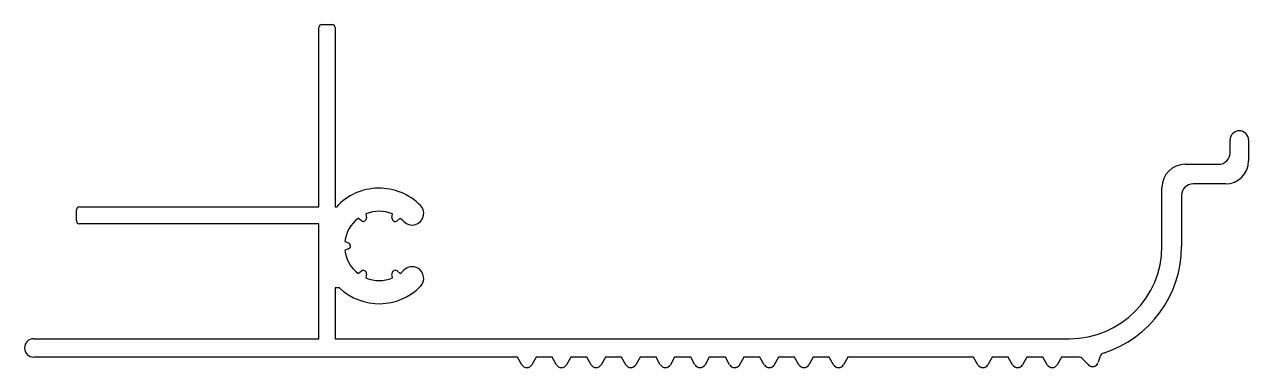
# Model space of a CAD drawing. Extents: x 2418 to 2524, y 1713 to 1743.
import ezdxf

# ---------------------------------------------------------------- set-up
doc = ezdxf.new("R2010")
doc.units = 0
doc.layers.get('0').update_dxf_attribs({"linetype": 'CONTINUOUS'})

msp = doc.modelspace()

# ---------------------------------------------------------------- linework, layer by layer
for p, q in [((2443.57, 1727.3), (2443.57, 1742.85)), ((2443.82, 1743.1), (2444.72, 1743.1)), ((2444.97, 1742.85), (2444.97, 1727.3)), ((2522.47, 1732), (2522.47, 1733.1)), ((2524.07, 1733.1), (2524.07, 1731.3)), ((2518.57, 1731), (2521.47, 1731)), ((2516.57, 1723.9), (2516.57, 1729)), ((2522.07, 1729.3), (2519.27, 1729.3)), ((2518.27, 1728.3), (2518.27, 1723.9)), ((2422.57, 1726.1), (2422.57, 1727.05)), ((2422.82, 1727.3), (2443.57, 1727.3)), ((2444.97, 1727.3), (2445.09, 1727.3)), ((2443.57, 1725.85), (2422.82, 1725.85)), ((2443.57, 1715.9), (2443.57, 1725.85)), ((2447.24, 1726.1), (2446.96, 1726.32)), ((2447.63, 1726.7), (2447.68, 1726.36)), ((2449.89, 1726.35), (2449.94, 1726.7)), ((2450.61, 1726.32), (2450.33, 1726.11)), ((2452.14, 1725.87), (2452.14, 1725.87)), ((2445.81, 1724.32), (2446.13, 1724.19)), ((2446.14, 1723.68), (2445.81, 1723.55)), ((2446.96, 1721.55), (2447.24, 1721.76)), ((2447.68, 1721.52), (2447.63, 1721.16)), ((2449.94, 1721.16), (2449.89, 1721.51)), ((2450.33, 1721.77), (2450.61, 1721.55)), ((2444.97, 1720.3), (2444.97, 1715.9)), ((2445.35, 1720.3), (2444.97, 1720.3)), ((2418.87, 1715.9), (2443.57, 1715.9)), ((2444.97, 1715.9), (2508.57, 1715.9)), ((2460.76, 1714.3), (2418.87, 1714.3)), ((2461.13, 1713.65), (2460.76, 1714.3)), ((2462.37, 1714.3), (2462, 1713.65)), ((2463.76, 1714.3), (2462.37, 1714.3)), ((2464.13, 1713.65), (2463.76, 1714.3)), ((2465.37, 1714.3), (2465, 1713.65)), ((2466.76, 1714.3), (2465.37, 1714.3)), ((2467.13, 1713.65), (2466.76, 1714.3)), ((2468.37, 1714.3), (2468, 1713.65)), ((2469.76, 1714.3), (2468.37, 1714.3)), ((2470.13, 1713.65), (2469.76, 1714.3)), ((2471.37, 1714.3), (2471, 1713.65)), ((2472.76, 1714.3), (2471.37, 1714.3)), ((2473.13, 1713.65), (2472.76, 1714.3)), ((2474.37, 1714.3), (2474, 1713.65)), ((2475.76, 1714.3), (2474.37, 1714.3)), ((2476.13, 1713.65), (2475.76, 1714.3)), ((2477.37, 1714.3), (2477, 1713.65)), ((2478.76, 1714.3), (2477.37, 1714.3)), ((2479.13, 1713.65), (2478.76, 1714.3)), ((2480.37, 1714.3), (2480, 1713.65)), ((2481.76, 1714.3), (2480.37, 1714.3)), ((2482.13, 1713.65), (2481.76, 1714.3)), ((2483.37, 1714.3), (2483, 1713.65)), ((2484.76, 1714.3), (2483.37, 1714.3)), ((2485.13, 1713.65), (2484.76, 1714.3)), ((2486.37, 1714.3), (2486, 1713.65)), ((2487.76, 1714.3), (2486.37, 1714.3)), ((2488.13, 1713.65), (2487.76, 1714.3)), ((2489.37, 1714.3), (2489, 1713.65)), ((2500.26, 1714.3), (2489.37, 1714.3)), ((2500.63, 1713.65), (2500.26, 1714.3)), ((2501.87, 1714.3), (2501.5, 1713.65)), ((2503.26, 1714.3), (2501.87, 1714.3)), ((2503.63, 1713.65), (2503.26, 1714.3)), ((2504.87, 1714.3), (2504.5, 1713.65)), ((2506.26, 1714.3), (2504.87, 1714.3)), ((2506.63, 1713.65), (2506.26, 1714.3)), ((2507.87, 1714.3), (2507.5, 1713.65)), ((2509.34, 1714.3), (2507.87, 1714.3)), ((2510.22, 1713.63), (2509.7, 1714.15)), ((2511.18, 1714.31), (2511.06, 1713.86))]:
    msp.add_line(p, q)
for centre, radius, start, end in [((2443.82, 1742.85), 0.25, 90, 180), ((2444.72, 1742.85), 0.25, 0, 90), ((2523.27, 1733.1), 0.8, 0, 180), ((2518.57, 1729), 2, 90, 180), ((2521.47, 1732), 1, 270.0237, 0.0237), ((2522.07, 1731.3), 2, 270, 360), ((2448.78, 1723.93), 5, 44.4375, 137.7037), ((2519.27, 1728.3), 1, 90.0237, 180.0237), ((2422.82, 1727.05), 0.25, 90, 180), ((2448.78, 1723.93), 3, 67.4092, 112.5901), ((2451.64, 1726.74), 1, 299.9657, 44.4375), ((2422.82, 1726.1), 0.25, 180, 270), ((2448.78, 1723.93), 3, 127.401, 172.5829), ((2447.39, 1726.3), 0.25, 233.3855, 309.7628), ((2447.43, 1726.33), 0.25, 299.5226, 7.5023), ((2450.14, 1726.32), 0.25, 173.3845, 249.7654), ((2450.18, 1726.3), 0.25, 239.5248, 307.5041), ((2448.78, 1723.93), 3, 44.4402, 52.5973), ((2451.64, 1726.74), 1, 224.4402, 299.9657), ((2446.03, 1723.96), 0.25, 359.5252, 67.5044), ((2446.04, 1723.91), 0.25, 293.3856, 9.7631), ((2508.57, 1723.9), 8, 270.0005, 0.0005), ((2508.57, 1723.9), 9.7, 287.6589, 0), ((2448.78, 1723.93), 3, 187.3984, 232.5828), ((2447.39, 1721.56), 0.25, 59.5251, 127.5042), ((2447.43, 1721.55), 0.25, 353.3841, 69.7695), ((2450.14, 1721.54), 0.25, 119.5253, 187.5038), ((2450.18, 1721.57), 0.25, 53.3838, 129.7699), ((2448.78, 1723.93), 3, 307.4126, 315.4937), ((2451.64, 1721.13), 1, 59.9717, 135.4937), ((2451.64, 1721.13), 1, 315.4899, 59.9692), ((2448.78, 1723.93), 5, 226.637, 315.4899), ((2448.78, 1723.93), 3, 247.4047, 292.5898), ((2418.87, 1715.1), 0.8, 90, 270), ((2509.34, 1713.79), 0.505, 45.2413, 90.2413), ((2511.66, 1714.18), 0.5, 107.6623, 165.0028), ((2461.57, 1713.9), 0.5, 210.0012, 330.0012), ((2464.57, 1713.9), 0.5, 210.0012, 330.0012), ((2467.57, 1713.9), 0.5, 210.0012, 330.0012), ((2470.57, 1713.9), 0.5, 210.0012, 330.0012), ((2473.57, 1713.9), 0.5, 210.0012, 330.0012), ((2476.57, 1713.9), 0.5, 210.0012, 330.0012), ((2479.57, 1713.9), 0.5, 210.0012, 330.0012), ((2482.57, 1713.9), 0.5, 210.0016, 330.0016), ((2485.57, 1713.9), 0.5, 210.0021, 330.0016), ((2488.57, 1713.9), 0.5, 210.0017, 330.0016), ((2501.07, 1713.9), 0.5, 210.0021, 330.0016), ((2504.07, 1713.9), 0.5, 210.0021, 330.0016), ((2507.07, 1713.9), 0.5, 210.0021, 330.0016), ((2510.57, 1713.98), 0.5, 225.0017, 345.0014)]:
    msp.add_arc(centre, radius, start, end)

doc.saveas('drawing.dxf')
